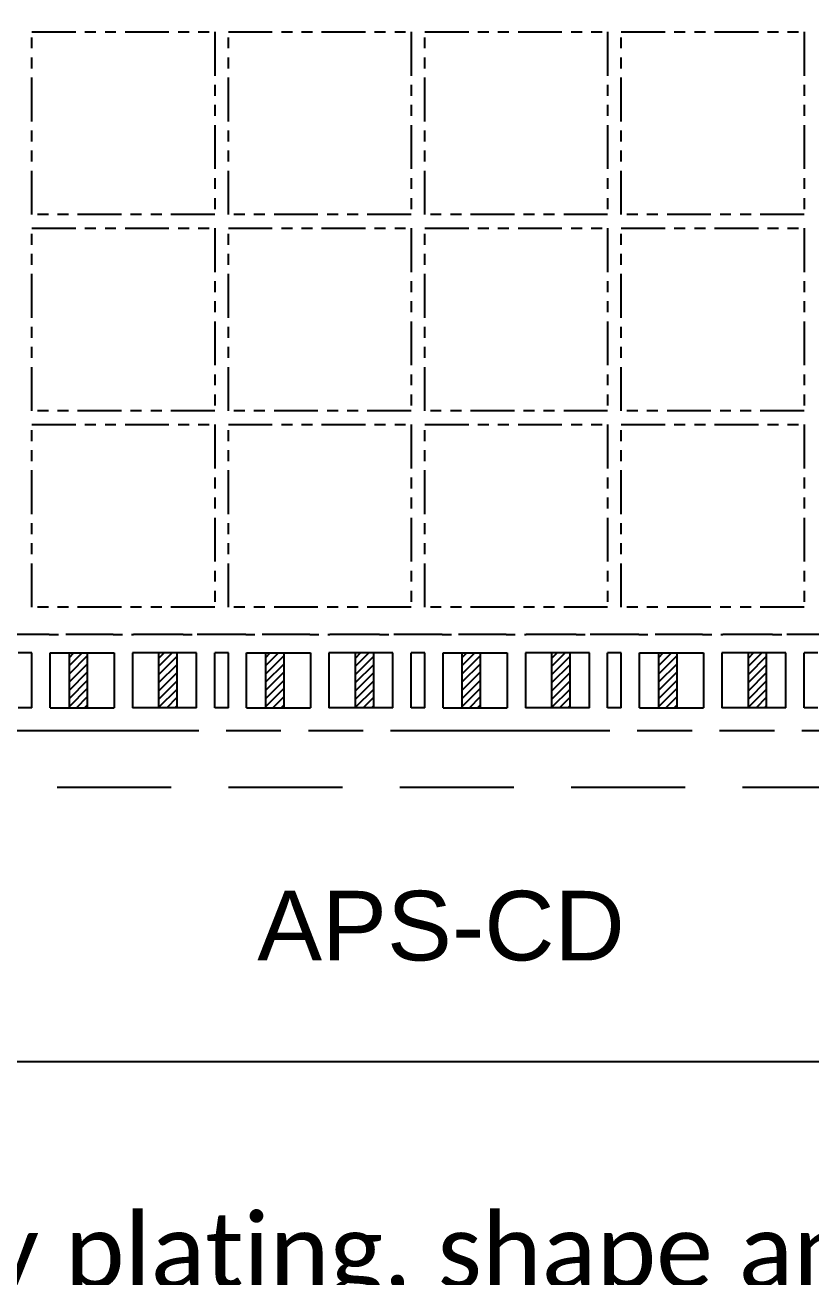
# Model space of a CAD drawing. Extents: x -338 to -53, y 67 to 196.
# Drawn here: x -312.84 to -304.24, y 110.69 to 124.4 of the extents above; entities that cross this region are included whole.
import ezdxf
from ezdxf import colors
from ezdxf.entities.mleader import LeaderData, LeaderLine
from ezdxf.math import Vec2, Vec3

# ---------------------------------------------------------------- set-up
doc = ezdxf.new("R2010")
doc.units = 0
doc.linetypes.add('ACAD_ISO09W100', pattern=[45, 24, -3, 6, -3, 6, -3])
doc.linetypes.add('HIDDEN', pattern=[0.375, 0.25, -0.125])
for name, color, linetype in [('dimension', 3, 'Continuous'), ('Etched Area', 4, 'Continuous'), ('Hidden', 4, 'HIDDEN'), ('Molding Line', 5, 'ACAD_ISO09W100'), ('PKG Line', 2, 'ACAD_ISO09W100'), ('Rail Mark', 4, 'Continuous'), ('Tape Line', 21, 'HIDDEN')]:
    doc.layers.add(name, color=color, linetype=linetype)
doc.styles.add('SIMPLEX', font='SIMPLEX')
doc.styles.get("Standard").update_dxf_attribs({"font": 'arial.ttf'})
doc.dimstyles.new('1', dxfattribs={"dimtxt": 1, "dimasz": 1, "dimexe": 0.3, "dimexo": 0.3, "dimgap": 0.3, "dimtad": 0, "dimdec": 3, "dimzin": 1, "dimdsep": 46, "dimtxsty": 'SIMPLEX', "dimcen": 0, "dimclrd": 256, "dimclre": 256, "dimclrt": 7, "dimadec": 0, "dimazin": 1, "dimtm": 1.25, "dimtfac": 1, "dimtdec": 3, "dimtmove": 0, "dimatfit": 0, "dimfxl": 1, "dimtolj": 1, "dimtzin": 0, "dimlwd": -1, "dimlwe": -1, "dimarcsym": 1})
pattern_1 = [(45, (225.90187, 309.09846), (-0.0449012806, 0.0449012806), [])]
pattern_2 = [(45, (228.05187, 309.09846), (-0.0449012806, 0.0449012806), [])]
pattern_3 = [(45, (230.20187, 309.09846), (-0.0449012806, 0.0449012806), [])]
pattern_4 = [(45, (232.35187, 309.09846), (-0.0449012806, 0.0449012806), [])]

# ---------------------------------------------------------------- blocks, each defined once
blk = doc.blocks.new('*D4')
at = {"layer": 'Defpoints', "color": 0, "transparency": 16777216}
for p in [(2420.128, 1904.188), (2660.578, 1904.154), (2660.578, 1884.768)]:
    blk.add_point(p, dxfattribs=at)
at = {"layer": 'dimension', "transparency": 16777216}
for p, q in [((2420.128, 1903.888), (2420.128, 1884.468)), ((2660.578, 1903.854), (2660.578, 1884.468)), ((2421.128, 1884.768), (2534.356, 1884.768)), ((2659.578, 1884.768), (2551.099, 1884.768))]:
    blk.add_line(p, q, dxfattribs=at)
for points in [[(2421.128, 1884.935), (2421.128, 1884.602), (2420.128, 1884.768)], [(2659.578, 1884.935), (2659.578, 1884.602), (2660.578, 1884.768)]]:
    blk.add_solid(points, dxfattribs=at)
at = {"layer": 'dimension', "color": 7, "transparency": 16777216, "insert": (2542.728, 1884.768), "char_height": 1, "attachment_point": 5, "style": 'SIMPLEX'}
blk.add_mtext('\\A1;240.450 (MOLD LINE)', dxfattribs=at)
blk = doc.blocks.new('*D11')
at = {"layer": 'Defpoints', "color": 0, "transparency": 16777216}
for p in [(2416.103, 1901.617), (2666.103, 1901.617), (2666.103, 1881.793)]:
    blk.add_point(p, dxfattribs=at)
at = {"layer": 'dimension', "transparency": 16777216}
for p, q in [((2416.103, 1901.317), (2416.103, 1881.493)), ((2666.103, 1901.317), (2666.103, 1881.493)), ((2417.103, 1881.793), (2535.488, 1881.793)), ((2665.103, 1881.793), (2547.326, 1881.793))]:
    blk.add_line(p, q, dxfattribs=at)
for points in [[(2417.103, 1881.96), (2417.103, 1881.626), (2416.103, 1881.793)], [(2665.103, 1881.96), (2665.103, 1881.626), (2666.103, 1881.793)]]:
    blk.add_solid(points, dxfattribs=at)
at = {"layer": 'dimension', "color": 7, "transparency": 16777216, "insert": (2541.407, 1881.793), "char_height": 1, "attachment_point": 5, "style": 'SIMPLEX'}
blk.add_mtext('\\A1;250.000±0.100', dxfattribs=at)
blk = doc.blocks.new('*D25')
at = {"layer": 'Defpoints', "color": 0, "transparency": 16777216}
for p in [(2540.353, 1935.274), (2409.903, 1907.274), (2416.287, 1907.274)]:
    blk.add_point(p, dxfattribs=at)
at = {"layer": 'dimension', "transparency": 16777216}
blk.add_line((2415.987, 1907.274), (2409.903, 1907.274), dxfattribs=at)
at = {"layer": 'dimension', "color": 7, "transparency": 16777216, "insert": (2407.127, 1907.274), "char_height": 1, "attachment_point": 5, "style": 'SIMPLEX'}
blk.add_mtext('\\A1;28.000', dxfattribs=at)
blk = doc.blocks.new('*D26')
at = {"layer": 'Defpoints', "color": 0, "transparency": 16777216}
for p in [(2540.353, 1935.274), (2409.903, 1904.449), (2420.822, 1904.449)]:
    blk.add_point(p, dxfattribs=at)
at = {"layer": 'dimension', "transparency": 16777216}
blk.add_line((2420.522, 1904.449), (2409.903, 1904.449), dxfattribs=at)
at = {"layer": 'dimension', "color": 7, "transparency": 16777216, "insert": (2407.127, 1904.449), "char_height": 1, "attachment_point": 5, "style": 'SIMPLEX'}
blk.add_mtext('\\A1;30.825', dxfattribs=at)
blk = doc.blocks.new('*D27')
at = {"layer": 'Defpoints', "color": 0, "transparency": 16777216}
for p in [(2540.353, 1935.274), (2409.903, 1903.274), (2416.904, 1903.274)]:
    blk.add_point(p, dxfattribs=at)
at = {"layer": 'dimension', "transparency": 16777216}
blk.add_line((2416.604, 1903.274), (2409.903, 1903.274), dxfattribs=at)
at = {"layer": 'dimension', "color": 7, "transparency": 16777216, "insert": (2407.127, 1903.274), "char_height": 1, "attachment_point": 5, "style": 'SIMPLEX'}
blk.add_mtext('\\A1;32.000', dxfattribs=at)
blk = doc.blocks.new('*D28')
at = {"layer": 'Defpoints', "color": 0, "transparency": 16777216}
for p in [(2540.353, 1935.274), (2409.903, 1901.774), (2425.655, 1901.774)]:
    blk.add_point(p, dxfattribs=at)
at = {"layer": 'dimension', "transparency": 16777216}
blk.add_line((2425.355, 1901.774), (2409.903, 1901.774), dxfattribs=at)
at = {"layer": 'dimension', "color": 7, "transparency": 16777216, "insert": (2407.127, 1901.774), "char_height": 1, "attachment_point": 5, "style": 'SIMPLEX'}
blk.add_mtext('\\A1;33.500', dxfattribs=at)
blk = doc.blocks.new('*D29')
at = {"layer": 'Defpoints', "color": 0, "transparency": 16777216}
for p in [(2540.353, 1935.274), (2416.167, 1901.429), (2409.903, 1900.552)]:
    blk.add_point(p, dxfattribs=at)
at = {"layer": 'dimension', "transparency": 16777216}
for p, q in [((2413.903, 1901.429), (2411.903, 1900.552)), ((2415.867, 1901.429), (2413.903, 1901.429)), ((2411.903, 1900.552), (2409.903, 1900.552))]:
    blk.add_line(p, q, dxfattribs=at)
at = {"layer": 'dimension', "color": 7, "transparency": 16777216, "insert": (2407.127, 1900.552), "char_height": 1, "attachment_point": 5, "style": 'SIMPLEX'}
blk.add_mtext('\\A1;33.845', dxfattribs=at)
blk = doc.blocks.new('*D30')
at = {"layer": 'Defpoints', "color": 0, "transparency": 16777216}
for p in [(2540.353, 1935.274), (2418.331, 1900.274), (2409.903, 1899.357)]:
    blk.add_point(p, dxfattribs=at)
at = {"layer": 'dimension', "transparency": 16777216}
for p, q in [((2413.903, 1900.274), (2411.903, 1899.357)), ((2418.031, 1900.274), (2413.903, 1900.274)), ((2411.903, 1899.357), (2409.903, 1899.357))]:
    blk.add_line(p, q, dxfattribs=at)
at = {"layer": 'dimension', "color": 7, "transparency": 16777216, "insert": (2407.127, 1899.357), "char_height": 1, "attachment_point": 5, "style": 'SIMPLEX'}
blk.add_mtext('\\A1;35.000', dxfattribs=at)
blk = doc.blocks.new('*D55')
at = {"layer": 'Defpoints', "color": 0, "transparency": 16777216}
for p in [(2540.353, 1935.274), (2426.853, 1900.939), (2426.853, 1893.012)]:
    blk.add_point(p, dxfattribs=at)
at = {"layer": 'dimension', "transparency": 16777216}
blk.add_line((2426.853, 1900.639), (2426.853, 1893.012), dxfattribs=at)
at = {"layer": 'dimension', "color": 7, "transparency": 16777216, "insert": (2426.853, 1889.95), "char_height": 1, "attachment_point": 5, "rotation": 90, "style": 'SIMPLEX'}
blk.add_mtext('\\A1;113.500', dxfattribs=at)
blk = doc.blocks.new('*D56')
at = {"layer": 'Defpoints', "color": 0, "transparency": 16777216}
for p in [(2540.353, 1935.274), (2426.353, 1900.936), (2425.178, 1893.012)]:
    blk.add_point(p, dxfattribs=at)
at = {"layer": 'dimension', "transparency": 16777216}
for p, q in [((2426.353, 1900.636), (2426.353, 1897.012)), ((2426.353, 1897.012), (2425.178, 1895.012)), ((2425.178, 1895.012), (2425.178, 1893.012))]:
    blk.add_line(p, q, dxfattribs=at)
at = {"layer": 'dimension', "color": 7, "transparency": 16777216, "insert": (2425.178, 1889.95), "char_height": 1, "attachment_point": 5, "rotation": 90, "style": 'SIMPLEX'}
blk.add_mtext('\\A1;114.000', dxfattribs=at)
blk = doc.blocks.new('*D57')
at = {"layer": 'Defpoints', "color": 0, "transparency": 16777216}
for p in [(2540.353, 1935.274), (2421.028, 1904.343), (2421.04, 1893.012)]:
    blk.add_point(p, dxfattribs=at)
at = {"layer": 'dimension', "transparency": 16777216}
for p, q in [((2421.028, 1904.043), (2421.028, 1897.012)), ((2421.028, 1897.012), (2421.04, 1895.012)), ((2421.04, 1895.012), (2421.04, 1893.012))]:
    blk.add_line(p, q, dxfattribs=at)
at = {"layer": 'dimension', "color": 7, "transparency": 16777216, "insert": (2421.04, 1889.95), "char_height": 1, "attachment_point": 5, "rotation": 90, "style": 'SIMPLEX'}
blk.add_mtext('\\A1;119.325', dxfattribs=at)

msp = doc.modelspace()

# ---------------------------------------------------------------- hatches: boundary and pattern name
at = {"layer": 'Etched Area'}
h = msp.add_hatch(dxfattribs=at)
h.set_pattern_fill('ANSI31', color=256, scale=0.02)
h.set_pattern_definition(pattern_1)
h.paths.add_polyline_path([(-312.1555, 117.5277), (-312.3555, 117.5277), (-312.3555, 116.9277), (-312.1555, 116.9277)])
h = msp.add_hatch(dxfattribs=at)
h.set_pattern_fill('ANSI31', color=256, scale=0.02)
h.set_pattern_definition(pattern_1)
h.paths.add_polyline_path([(-311.1755, 117.5277), (-311.3755, 117.5277), (-311.3755, 116.9277), (-311.1755, 116.9277)])
h = msp.add_hatch(dxfattribs=at)
h.set_pattern_fill('ANSI31', color=256, scale=0.02)
h.set_pattern_definition(pattern_2)
h.paths.add_polyline_path([(-310.0055, 117.5277), (-310.2055, 117.5277), (-310.2055, 116.9277), (-310.0055, 116.9277)])
h = msp.add_hatch(dxfattribs=at)
h.set_pattern_fill('ANSI31', color=256, scale=0.02)
h.set_pattern_definition(pattern_2)
h.paths.add_polyline_path([(-309.0255, 117.5277), (-309.2255, 117.5277), (-309.2255, 116.9277), (-309.0255, 116.9277)])
h = msp.add_hatch(dxfattribs=at)
h.set_pattern_fill('ANSI31', color=256, scale=0.02)
h.set_pattern_definition(pattern_3)
h.paths.add_polyline_path([(-307.8555, 117.5277), (-308.0555, 117.5277), (-308.0555, 116.9277), (-307.8555, 116.9277)])
h = msp.add_hatch(dxfattribs=at)
h.set_pattern_fill('ANSI31', color=256, scale=0.02)
h.set_pattern_definition(pattern_3)
h.paths.add_polyline_path([(-306.8755, 117.5277), (-307.0755, 117.5277), (-307.0755, 116.9277), (-306.8755, 116.9277)])
h = msp.add_hatch(dxfattribs=at)
h.set_pattern_fill('ANSI31', color=256, scale=0.02)
h.set_pattern_definition(pattern_4)
h.paths.add_polyline_path([(-305.7055, 117.5277), (-305.9055, 117.5277), (-305.9055, 116.9277), (-305.7055, 116.9277)])
h = msp.add_hatch(dxfattribs=at)
h.set_pattern_fill('ANSI31', color=256, scale=0.02)
h.set_pattern_definition(pattern_4)
h.paths.add_polyline_path([(-304.7255, 117.5277), (-304.9255, 117.5277), (-304.9255, 116.9277), (-304.7255, 116.9277)])

# ---------------------------------------------------------------- linework, layer by layer
for p, q in [((-312.5755, 117.7277), (-313.1055, 117.7277)), ((-311.8755, 117.7277), (-312.3955, 117.7277)), ((-311.1105, 117.7277), (-311.6555, 117.7277)), ((-310.4255, 117.7277), (-310.9555, 117.7277)), ((-309.7255, 117.7277), (-310.2455, 117.7277)), ((-308.9605, 117.7277), (-309.5055, 117.7277)), ((-308.2755, 117.7277), (-308.8055, 117.7277)), ((-307.5755, 117.7277), (-308.0955, 117.7277)), ((-306.8105, 117.7277), (-307.3555, 117.7277)), ((-306.1255, 117.7277), (-306.6555, 117.7277)), ((-305.4255, 117.7277), (-305.9455, 117.7277)), ((-304.6605, 117.7277), (-305.2055, 117.7277)), ((-303.9755, 117.7277), (-304.5055, 117.7277)), ((-312.7655, 117.5277), (-312.9155, 117.5277)), ((-312.7655, 116.9277), (-312.7655, 117.5277)), ((-312.5655, 116.9277), (-312.5655, 117.5277)), ((-312.5655, 117.5277), (-311.8655, 117.5277)), ((-312.3555, 116.9277), (-312.3555, 117.5277)), ((-312.1555, 116.9277), (-312.1555, 117.5277)), ((-311.8655, 117.5277), (-311.8655, 116.9277)), ((-310.9655, 117.5277), (-311.6655, 117.5277)), ((-311.6655, 117.5277), (-311.6655, 116.9277)), ((-311.3755, 116.9277), (-311.3755, 117.5277)), ((-311.1755, 116.9277), (-311.1755, 117.5277)), ((-310.9655, 116.9277), (-310.9655, 117.5277)), ((-310.6155, 117.5277), (-310.7655, 117.5277)), ((-310.7655, 116.9277), (-310.7655, 117.5277)), ((-310.6155, 116.9277), (-310.6155, 117.5277)), ((-310.4155, 116.9277), (-310.4155, 117.5277)), ((-310.4155, 117.5277), (-309.7155, 117.5277)), ((-310.2055, 116.9277), (-310.2055, 117.5277)), ((-310.0055, 116.9277), (-310.0055, 117.5277)), ((-309.7155, 117.5277), (-309.7155, 116.9277)), ((-308.8155, 117.5277), (-309.5155, 117.5277)), ((-309.5155, 117.5277), (-309.5155, 116.9277)), ((-309.2255, 116.9277), (-309.2255, 117.5277)), ((-309.0255, 116.9277), (-309.0255, 117.5277)), ((-308.8155, 116.9277), (-308.8155, 117.5277)), ((-308.4655, 117.5277), (-308.6155, 117.5277)), ((-308.6155, 116.9277), (-308.6155, 117.5277)), ((-308.4655, 116.9277), (-308.4655, 117.5277)), ((-308.2655, 116.9277), (-308.2655, 117.5277)), ((-308.2655, 117.5277), (-307.5655, 117.5277)), ((-308.0555, 116.9277), (-308.0555, 117.5277)), ((-307.8555, 116.9277), (-307.8555, 117.5277)), ((-307.5655, 117.5277), (-307.5655, 116.9277)), ((-306.6655, 117.5277), (-307.3655, 117.5277)), ((-307.3655, 117.5277), (-307.3655, 116.9277)), ((-307.0755, 116.9277), (-307.0755, 117.5277)), ((-306.8755, 116.9277), (-306.8755, 117.5277)), ((-306.6655, 116.9277), (-306.6655, 117.5277)), ((-306.3155, 117.5277), (-306.4655, 117.5277)), ((-306.4655, 116.9277), (-306.4655, 117.5277)), ((-306.3155, 116.9277), (-306.3155, 117.5277)), ((-306.1155, 116.9277), (-306.1155, 117.5277)), ((-306.1155, 117.5277), (-305.4155, 117.5277)), ((-305.9055, 116.9277), (-305.9055, 117.5277)), ((-305.7055, 116.9277), (-305.7055, 117.5277)), ((-305.4155, 117.5277), (-305.4155, 116.9277)), ((-304.5155, 117.5277), (-305.2155, 117.5277)), ((-305.2155, 117.5277), (-305.2155, 116.9277)), ((-304.9255, 116.9277), (-304.9255, 117.5277)), ((-304.7255, 116.9277), (-304.7255, 117.5277)), ((-304.5155, 116.9277), (-304.5155, 117.5277)), ((-304.1655, 117.5277), (-304.3155, 117.5277)), ((-304.3155, 116.9277), (-304.3155, 117.5277)), ((-312.7655, 116.9277), (-312.9155, 116.9277)), ((-312.5655, 116.9277), (-311.8655, 116.9277)), ((-310.9655, 116.9277), (-311.6655, 116.9277)), ((-310.6155, 116.9277), (-310.7655, 116.9277)), ((-310.4155, 116.9277), (-309.7155, 116.9277)), ((-308.8155, 116.9277), (-309.5155, 116.9277)), ((-308.4655, 116.9277), (-308.6155, 116.9277)), ((-308.2655, 116.9277), (-307.5655, 116.9277)), ((-306.6655, 116.9277), (-307.3655, 116.9277)), ((-306.3155, 116.9277), (-306.4655, 116.9277)), ((-306.1155, 116.9277), (-305.4155, 116.9277)), ((-304.5155, 116.9277), (-305.2155, 116.9277)), ((-304.1655, 116.9277), (-304.3155, 116.9277)), ((-324.3655, 113.0527), (-78.3655, 113.0527))]:
    msp.add_line(p, q)
at = {"layer": 'Hidden', "ltscale": 0.3}
for p, q in [((-312.5755, 117.7277), (-312.3955, 117.7277)), ((-311.8755, 117.7277), (-311.6555, 117.7277)), ((-311.1105, 117.7277), (-310.9555, 117.7277)), ((-310.4255, 117.7277), (-310.2455, 117.7277)), ((-309.7255, 117.7277), (-309.5055, 117.7277)), ((-308.9605, 117.7277), (-308.8055, 117.7277)), ((-308.2755, 117.7277), (-308.0955, 117.7277)), ((-307.5755, 117.7277), (-307.3555, 117.7277)), ((-306.8105, 117.7277), (-306.6555, 117.7277)), ((-306.1255, 117.7277), (-305.9455, 117.7277)), ((-305.4255, 117.7277), (-305.2055, 117.7277)), ((-304.6605, 117.7277), (-304.5055, 117.7277))]:
    msp.add_line(p, q, dxfattribs=at)
at = {"layer": 'Molding Line', "ltscale": 0.1}
msp.add_line((-322.3405, 116.6777), (-81.8905, 116.6777), dxfattribs=at)
at = {"layer": 'PKG Line', "ltscale": 0.02}
for points in [[(-312.7655, 124.3277), (-310.7655, 124.3277), (-310.7655, 122.3277), (-312.7655, 122.3277)], [(-310.6155, 124.3277), (-308.6155, 124.3277), (-308.6155, 122.3277), (-310.6155, 122.3277)], [(-308.4655, 124.3277), (-306.4655, 124.3277), (-306.4655, 122.3277), (-308.4655, 122.3277)], [(-306.3155, 124.3277), (-304.3155, 124.3277), (-304.3155, 122.3277), (-306.3155, 122.3277)], [(-312.7655, 122.1777), (-310.7655, 122.1777), (-310.7655, 120.1777), (-312.7655, 120.1777)], [(-310.6155, 122.1777), (-308.6155, 122.1777), (-308.6155, 120.1777), (-310.6155, 120.1777)], [(-308.4655, 122.1777), (-306.4655, 122.1777), (-306.4655, 120.1777), (-308.4655, 120.1777)], [(-306.3155, 122.1777), (-304.3155, 122.1777), (-304.3155, 120.1777), (-306.3155, 120.1777)], [(-312.7655, 120.0277), (-310.7655, 120.0277), (-310.7655, 118.0277), (-312.7655, 118.0277)], [(-310.6155, 120.0277), (-308.6155, 120.0277), (-308.6155, 118.0277), (-310.6155, 118.0277)], [(-308.4655, 120.0277), (-306.4655, 120.0277), (-306.4655, 118.0277), (-308.4655, 118.0277)], [(-306.3155, 120.0277), (-304.3155, 120.0277), (-304.3155, 118.0277), (-306.3155, 118.0277)]]:
    msp.add_lwpolyline(points, close=True, dxfattribs=at)
at = {"layer": 'Tape Line', "color": 21, "ltscale": 5}
msp.add_line((-76.8655, 116.0527), (-325.8655, 116.0527), dxfattribs=at)

# ---------------------------------------------------------------- texts
at = {"layer": 'Rail Mark', "insert": (-310.2998, 114.9223), "char_height": 0.762, "attachment_point": 1}
msp.add_mtext('\\A1;APS-CD', dxfattribs=at)

# ---------------------------------------------------------------- dimensions: what is measured, and where the dimension line sits
at = {"layer": 'dimension'}
for feature_location, offset, dtype, picture, middle in [((-326.182, 120.0527), (-6.3842, 0), 0, '*D25', (-335.3424, 120.0527)), ((-321.6466, 117.2277), (-10.9196, 0), 0, '*D26', (-335.3424, 117.2277)), ((-325.5648, 116.0527), (-7.0014, 0), 0, '*D27', (-335.3424, 116.0527)), ((-316.8141, 114.5527), (-15.7521, 0), 0, '*D28', (-335.3424, 114.5527)), ((-326.3015, 114.2074), (-6.2647, -0.8765), 0, '*D29', (-335.3424, 113.3309)), ((-324.1384, 113.0527), (-8.4278, -0.9166), 0, '*D30', (-335.3424, 112.1361)), ((-321.4405, 117.122), (0.0115, -11.3308), 1, '*D57', (-321.429, 102.7293)), ((-316.1155, 113.715), (-1.1756, -7.9238), 1, '*D56', (-317.2911, 102.7293)), ((-315.6155, 113.7176), (0, -7.9265), 1, '*D55', (-315.6155, 102.7293))]:
    dim = msp.add_ordinate_dim(feature_location=feature_location, offset=offset, dtype=dtype, origin=(-202.1155, 148.0527), dimstyle='1', dxfattribs=at)
    dim.commit()
    dim.dimension.update_dxf_attribs({"geometry": picture, "text_midpoint": middle, "insert": (-2742.4689, -1787.2212)})
dim = msp.add_linear_dim(base=(-81.8905, 97.5472), p1=(-322.3405, 116.9664), p2=(-81.8905, 116.9329), angle=0, text='<> (MOLD LINE)', dimstyle='1', dxfattribs=at)
dim.commit()
dim.dimension.update_dxf_attribs({"geometry": '*D4', "text_midpoint": (-199.7411, 97.5472), "dimtype": 128, "insert": (-2742.4689, -1787.2212)})
dim = msp.add_linear_dim(base=(-76.3655, 94.5718), p1=(-326.3655, 114.3958), p2=(-76.3655, 114.3958), dimstyle='1', override={"dimtol": 1, "dimtp": 0.1, "dimtm": 0.1}, dxfattribs=at)
dim.commit()
dim.dimension.update_dxf_attribs({"geometry": '*D11', "text_midpoint": (-201.0622, 94.5718), "dimtype": 128, "insert": (-2742.4689, -1787.2212)})

# ---------------------------------------------------------------- leaders
ml = msp.add_multileader_mtext('Standard', dxfattribs=at)
ml.set_content('{\\fCalibri|b0|i0|c0|p34;\\C0;Dummy plating, shape and thickness is vendor option.}', color=7)
ml.set_leader_properties()
ml.build(insert=Vec2(0, 0))
ml.multileader.update_dxf_attribs({"text_right_attachment_type": 6, "dogleg_length": 2.4, "arrow_head_size": 1, "scale": 0.4})
ctx = ml.context
ctx.base_point, ctx.scale, ctx.char_height, ctx.arrow_head_size, ctx.landing_gap_size, ctx.plane_origin = Vec3(-316.7029, 110.8681), 0.4, 0.8, 1, 0.036, Vec3(-320.3051, 117.5512)
ctx.right_attachment = 6
notes = []
notes.append((ctx, [(0, (1, 1, 0), (-317.6629, 110.8681), (1, 0), 0.96, [(0, [(-320.3051, 117.5512)], 0, [])])]))
ctx.mtext.insert, ctx.mtext.flow_direction = Vec3(-316.6669, 111.3804), 5
for ctx, leaders in notes:
    for number, flags, end, landing, length, lines in leaders:
        leader = LeaderData()
        leader.index, (leader.has_last_leader_line, leader.has_dogleg_vector, leader.attachment_direction) = number, flags
        leader.last_leader_point, leader.dogleg_vector, leader.dogleg_length = Vec3(end), Vec3(landing), length
        for number, points, colour, breaks in lines:
            line = LeaderLine()
            line.index, line.vertices, line.color, line.breaks = number, Vec3.list(points), colors.encode_raw_color(colour), breaks
            leader.lines.append(line)
        ctx.leaders.append(leader)

doc.saveas('drawing.dxf')
